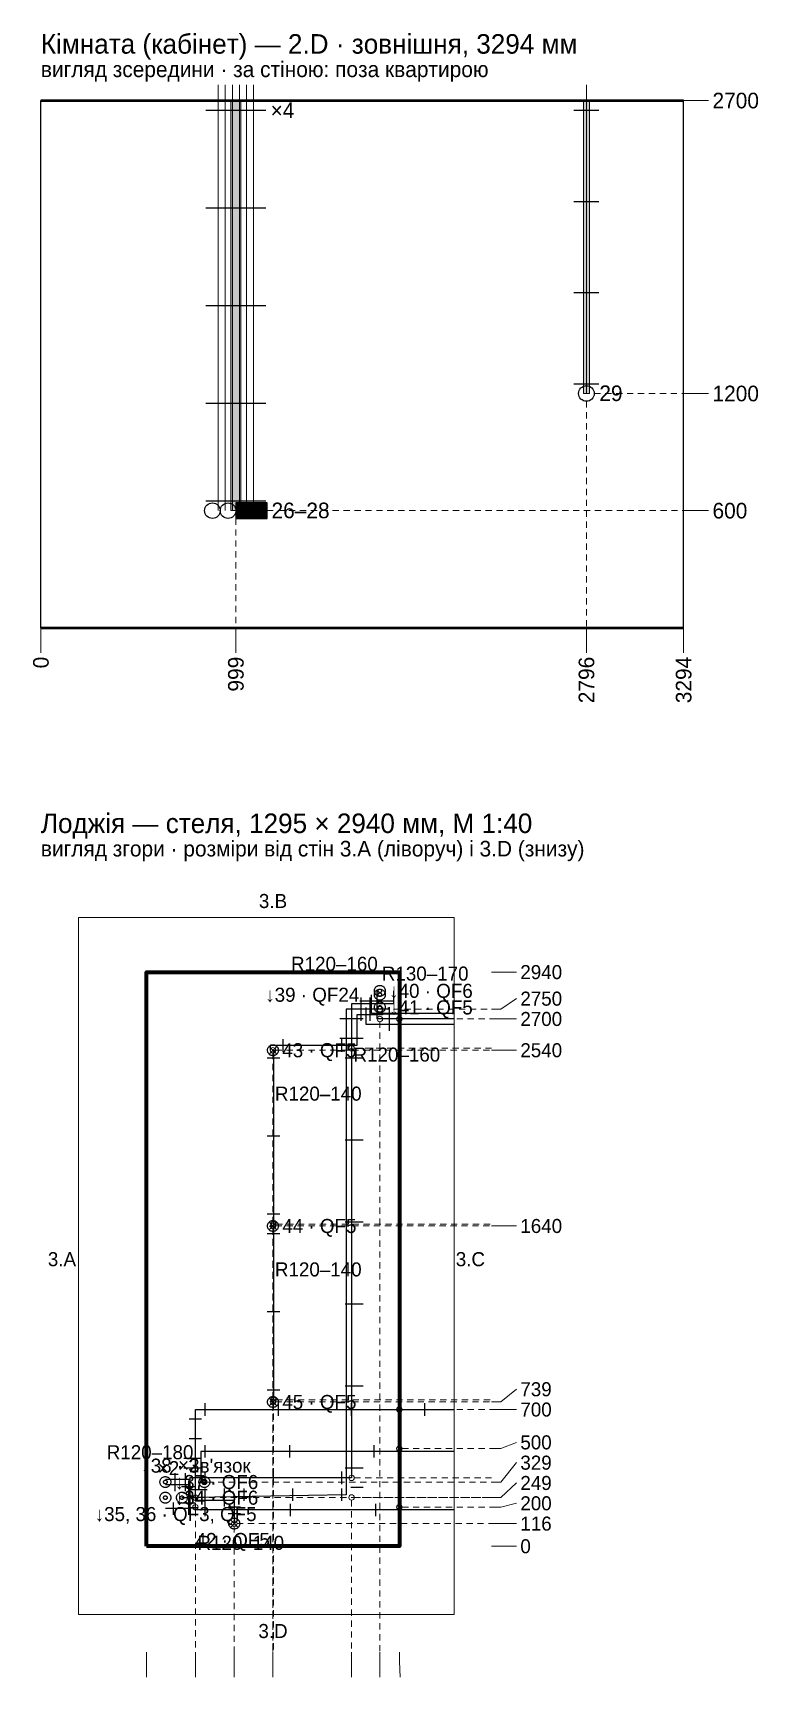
# Paper-space layout '07 Розгортки' of a CAD drawing. Header units: millimetres. Extents: x 0 to 841, y 0 to 594.
# Drawn here: x 391.2 to 484.1, y 143.1 to 353.6 of the extents above; entities that cross this region are included whole.
import ezdxf
from ezdxf.enums import TextEntityAlignment as Align

# ---------------------------------------------------------------- set-up
doc = ezdxf.new("R2010")
doc.units = ezdxf.units.MM
doc.linetypes.add('E_CABLE_DASH', pattern=[360, 240, -120])
for name, color, linetype in [('E-ELEV', 7, 'Continuous'), ('M-FIX', 7, 'Continuous'), ('W-CABLE-DEVICE', 1, 'E_CABLE_DASH'), ('W-CABLE-LIGHT', 1, 'E_CABLE_DASH'), ('W-CABLE-LOW', 1, 'E_CABLE_DASH'), ('W-CABLE-SOCKET', 1, 'E_CABLE_DASH')]:
    doc.layers.add(name, color=color, linetype=linetype)
doc.styles.add('PLEX_LIGHT', font='IBMPlexSans-Light.ttf')

psp = doc.layouts.new('07 Розгортки')

# ---------------------------------------------------------------- hatches: boundary and pattern name
at = {"layer": 'E-ELEV', "true_color": 0xe4ded3}
h = psp.add_hatch(color=7, dxfattribs=at)
h.dxf.hatch_style = 1
h.paths.add_polyline_path([(416.6, 292.47), (417.85, 292.47), (417.85, 344.97), (416.6, 344.97)])
h = psp.add_hatch(color=7, dxfattribs=at)
h.dxf.hatch_style = 1
h.paths.add_polyline_path([(416.6, 292.47), (417.85, 292.47), (417.85, 344.97), (416.6, 344.97)])
h = psp.add_hatch(color=7, dxfattribs=at)
h.dxf.hatch_style = 1
h.paths.add_polyline_path([(461.78, 307.47), (462.53, 307.47), (462.53, 344.97), (461.78, 344.97)])
at = {"layer": 'E-ELEV', "true_color": 0xffffff}
h = psp.add_hatch(color=7, dxfattribs=at)
h.dxf.hatch_style = 1
h.paths.add_polyline_path([(417.23, 291.47), (419.23, 291.47), (419.23, 293.47), (417.23, 293.47)])
h = psp.add_hatch(color=7, dxfattribs=at)
h.dxf.hatch_style = 1
h.paths.add_polyline_path([(419.23, 291.47), (421.23, 291.47), (421.23, 293.47), (419.23, 293.47)])

# ---------------------------------------------------------------- linework, layer by layer
at = {"layer": 'E-ELEV', "lineweight": 15, "true_color": 0xd4a72c}
for p, q in [((414.98, 292.47), (414.98, 346.97)), ((415.88, 292.47), (415.88, 346.97)), ((416.78, 292.47), (416.78, 346.97)), ((417.68, 292.47), (417.68, 346.97)), ((462.15, 307.47), (462.15, 346.97))]:
    psp.add_line(p, q, dxfattribs=at)
at = {"layer": 'E-ELEV', "lineweight": 15, "true_color": 0x76b7b2}
for p, q in [((418.58, 292.47), (418.58, 346.97)), ((419.48, 292.47), (419.48, 346.97))]:
    psp.add_line(p, q, dxfattribs=at)
at = {"layer": 'E-ELEV', "lineweight": 50, "true_color": 0x29251f}
for p, q in [((392.25, 344.97), (474.6, 344.97)), ((392.25, 277.47), (474.6, 277.47))]:
    psp.add_line(p, q, dxfattribs=at)
at = {"layer": 'E-ELEV', "lineweight": 25, "true_color": 0x29251f}
for p, q in [((392.25, 277.47), (392.25, 344.97)), ((474.6, 277.47), (474.6, 344.97))]:
    psp.add_line(p, q, dxfattribs=at)
at = {"layer": 'E-ELEV', "lineweight": 25, "true_color": 0x29251f, "transparency": 33554559}
for p, q in [((413.38, 343.72), (421.08, 343.72)), ((460.55, 343.72), (463.75, 343.72)), ((413.38, 331.22), (421.08, 331.22)), ((460.55, 332.05), (463.75, 332.05)), ((460.55, 320.38), (463.75, 320.38)), ((413.38, 318.72), (421.08, 318.72)), ((460.55, 308.72), (463.75, 308.72)), ((413.38, 306.22), (421.08, 306.22)), ((413.38, 293.72), (421.08, 293.72))]:
    psp.add_line(p, q, dxfattribs=at)
at = {"layer": 'E-ELEV', "lineweight": 13, "true_color": 0x29251f}
for p, q in [((474.6, 344.97), (475.8, 344.97)), ((475.8, 344.97), (477.8, 344.97)), ((474.6, 307.47), (475.8, 307.47)), ((475.8, 307.47), (477.8, 307.47)), ((474.6, 292.47), (475.8, 292.47)), ((475.8, 292.47), (477.8, 292.47)), ((392.25, 277.47), (392.25, 276.27)), ((392.25, 276.27), (392.25, 274.27)), ((417.23, 277.47), (417.23, 276.27)), ((417.23, 276.27), (417.23, 274.27)), ((462.15, 277.47), (462.15, 276.27)), ((462.15, 276.27), (462.15, 274.27)), ((474.6, 277.47), (474.6, 276.27)), ((474.6, 276.27), (474.6, 274.27)), ((449.98, 233.4), (451.18, 233.4)), ((451.18, 233.4), (453.18, 233.4)), ((451.18, 228.65), (453.18, 230)), ((449.98, 228.65), (451.18, 228.65)), ((449.98, 227.4), (451.18, 227.4)), ((451.18, 227.4), (453.18, 227.4)), ((449.98, 223.4), (451.18, 223.4)), ((451.18, 223.4), (453.18, 223.4)), ((449.98, 200.9), (451.18, 200.9)), ((451.18, 200.9), (453.18, 200.9)), ((451.18, 178.37), (453.18, 180)), ((449.98, 178.37), (451.18, 178.37)), ((449.98, 177.4), (451.18, 177.4)), ((451.18, 177.4), (453.18, 177.4)), ((451.18, 172.4), (453.18, 173.2)), ((449.98, 172.4), (451.18, 172.4)), ((451.18, 168.12), (453.18, 170.6)), ((449.98, 168.12), (451.18, 168.12)), ((451.18, 166.12), (453.18, 168)), ((449.98, 166.12), (451.18, 166.12)), ((449.98, 164.9), (451.18, 164.9)), ((451.18, 164.9), (453.18, 165.4)), ((449.98, 162.8), (451.18, 162.8)), ((451.18, 162.8), (453.18, 162.8)), ((449.98, 159.9), (451.18, 159.9)), ((451.18, 159.9), (453.18, 159.9)), ((405.8, 146.35), (405.8, 145.15)), ((412.05, 146.35), (412.05, 145.15)), ((417.03, 146.35), (417.03, 145.15)), ((421.98, 146.35), (421.98, 145.15)), ((432.05, 146.35), (432.05, 145.15)), ((435.68, 146.35), (435.68, 145.15)), ((438.18, 146.35), (438.18, 145.15)), ((405.8, 145.15), (405.8, 143.15)), ((412.05, 145.15), (412.05, 143.15)), ((417.03, 145.15), (417.03, 143.15)), ((421.98, 145.15), (421.98, 143.15)), ((432.05, 145.15), (432.05, 143.15)), ((435.68, 145.15), (435.68, 143.15)), ((438.18, 145.15), (438.28, 143.15))]:
    psp.add_line(p, q, dxfattribs=at)
at = {"layer": 'E-ELEV', "lineweight": 13, "true_color": 0x9a9288}
for p, q in [((463.15, 307.47), (463.95, 307.47)), ((464.55, 307.47), (465.35, 307.47)), ((465.95, 307.47), (466.75, 307.47)), ((467.35, 307.47), (468.15, 307.47)), ((468.75, 307.47), (469.55, 307.47)), ((470.15, 307.47), (470.95, 307.47)), ((471.55, 307.47), (472.35, 307.47)), ((472.95, 307.47), (473.75, 307.47)), ((474.35, 307.47), (474.6, 307.47)), ((462.15, 306.47), (462.15, 305.67)), ((462.15, 305.07), (462.15, 304.27)), ((462.15, 303.67), (462.15, 302.87)), ((462.15, 302.27), (462.15, 301.47)), ((462.15, 300.87), (462.15, 300.07)), ((462.15, 299.47), (462.15, 298.67)), ((462.15, 298.07), (462.15, 297.27)), ((462.15, 296.67), (462.15, 295.87)), ((462.15, 295.27), (462.15, 294.47)), ((462.15, 293.87), (462.15, 293.07)), ((417.23, 291.47), (417.23, 290.67)), ((417.23, 291.47), (417.23, 290.67)), ((417.23, 291.47), (417.23, 290.67)), ((421.23, 292.47), (422.03, 292.47)), ((421.23, 292.47), (422.03, 292.47)), ((421.23, 292.47), (422.03, 292.47)), ((422.63, 292.47), (423.43, 292.47)), ((422.63, 292.47), (423.43, 292.47)), ((422.63, 292.47), (423.43, 292.47)), ((424.03, 292.47), (424.83, 292.47)), ((424.03, 292.47), (424.83, 292.47)), ((424.03, 292.47), (424.83, 292.47)), ((425.43, 292.47), (426.23, 292.47)), ((425.43, 292.47), (426.23, 292.47)), ((425.43, 292.47), (426.23, 292.47)), ((426.83, 292.47), (427.63, 292.47)), ((426.83, 292.47), (427.63, 292.47)), ((426.83, 292.47), (427.63, 292.47)), ((428.23, 292.47), (429.03, 292.47)), ((428.23, 292.47), (429.03, 292.47)), ((428.23, 292.47), (429.03, 292.47)), ((429.63, 292.47), (430.43, 292.47)), ((429.63, 292.47), (430.43, 292.47)), ((429.63, 292.47), (430.43, 292.47)), ((431.03, 292.47), (431.83, 292.47)), ((431.03, 292.47), (431.83, 292.47)), ((431.03, 292.47), (431.83, 292.47)), ((432.43, 292.47), (433.23, 292.47)), ((432.43, 292.47), (433.23, 292.47)), ((432.43, 292.47), (433.23, 292.47)), ((433.83, 292.47), (434.63, 292.47)), ((433.83, 292.47), (434.63, 292.47)), ((433.83, 292.47), (434.63, 292.47)), ((435.23, 292.47), (436.03, 292.47)), ((435.23, 292.47), (436.03, 292.47)), ((435.23, 292.47), (436.03, 292.47)), ((436.63, 292.47), (437.43, 292.47)), ((436.63, 292.47), (437.43, 292.47)), ((436.63, 292.47), (437.43, 292.47)), ((438.03, 292.47), (438.83, 292.47)), ((438.03, 292.47), (438.83, 292.47)), ((438.03, 292.47), (438.83, 292.47)), ((439.43, 292.47), (440.23, 292.47)), ((439.43, 292.47), (440.23, 292.47)), ((439.43, 292.47), (440.23, 292.47)), ((440.83, 292.47), (441.63, 292.47)), ((440.83, 292.47), (441.63, 292.47)), ((440.83, 292.47), (441.63, 292.47)), ((442.23, 292.47), (443.03, 292.47)), ((442.23, 292.47), (443.03, 292.47)), ((442.23, 292.47), (443.03, 292.47)), ((443.63, 292.47), (444.43, 292.47)), ((443.63, 292.47), (444.43, 292.47)), ((443.63, 292.47), (444.43, 292.47)), ((445.03, 292.47), (445.83, 292.47)), ((445.03, 292.47), (445.83, 292.47)), ((445.03, 292.47), (445.83, 292.47)), ((446.43, 292.47), (447.23, 292.47)), ((446.43, 292.47), (447.23, 292.47)), ((446.43, 292.47), (447.23, 292.47)), ((447.83, 292.47), (448.63, 292.47)), ((447.83, 292.47), (448.63, 292.47)), ((447.83, 292.47), (448.63, 292.47)), ((449.23, 292.47), (450.03, 292.47)), ((449.23, 292.47), (450.03, 292.47)), ((449.23, 292.47), (450.03, 292.47)), ((450.63, 292.47), (451.43, 292.47)), ((450.63, 292.47), (451.43, 292.47)), ((450.63, 292.47), (451.43, 292.47)), ((452.03, 292.47), (452.83, 292.47)), ((452.03, 292.47), (452.83, 292.47)), ((452.03, 292.47), (452.83, 292.47)), ((453.43, 292.47), (454.23, 292.47)), ((453.43, 292.47), (454.23, 292.47)), ((453.43, 292.47), (454.23, 292.47)), ((454.83, 292.47), (455.63, 292.47)), ((454.83, 292.47), (455.63, 292.47)), ((454.83, 292.47), (455.63, 292.47)), ((456.23, 292.47), (457.03, 292.47)), ((456.23, 292.47), (457.03, 292.47)), ((456.23, 292.47), (457.03, 292.47)), ((457.63, 292.47), (458.43, 292.47)), ((457.63, 292.47), (458.43, 292.47)), ((457.63, 292.47), (458.43, 292.47)), ((459.03, 292.47), (459.83, 292.47)), ((459.03, 292.47), (459.83, 292.47)), ((459.03, 292.47), (459.83, 292.47)), ((460.43, 292.47), (461.23, 292.47)), ((460.43, 292.47), (461.23, 292.47)), ((460.43, 292.47), (461.23, 292.47)), ((461.83, 292.47), (462.63, 292.47)), ((461.83, 292.47), (462.63, 292.47)), ((461.83, 292.47), (462.63, 292.47)), ((462.15, 292.47), (462.15, 291.67)), ((462.15, 291.07), (462.15, 290.27)), ((463.23, 292.47), (464.03, 292.47)), ((463.23, 292.47), (464.03, 292.47)), ((463.23, 292.47), (464.03, 292.47)), ((464.63, 292.47), (465.43, 292.47)), ((464.63, 292.47), (465.43, 292.47)), ((464.63, 292.47), (465.43, 292.47)), ((466.03, 292.47), (466.83, 292.47)), ((466.03, 292.47), (466.83, 292.47)), ((466.03, 292.47), (466.83, 292.47)), ((467.43, 292.47), (468.23, 292.47)), ((467.43, 292.47), (468.23, 292.47)), ((467.43, 292.47), (468.23, 292.47)), ((468.83, 292.47), (469.63, 292.47)), ((468.83, 292.47), (469.63, 292.47)), ((468.83, 292.47), (469.63, 292.47)), ((470.23, 292.47), (471.03, 292.47)), ((470.23, 292.47), (471.03, 292.47)), ((470.23, 292.47), (471.03, 292.47)), ((471.63, 292.47), (472.43, 292.47)), ((471.63, 292.47), (472.43, 292.47)), ((471.63, 292.47), (472.43, 292.47)), ((473.03, 292.47), (473.83, 292.47)), ((473.03, 292.47), (473.83, 292.47)), ((473.03, 292.47), (473.83, 292.47)), ((474.43, 292.47), (474.6, 292.47)), ((474.43, 292.47), (474.6, 292.47)), ((474.43, 292.47), (474.6, 292.47)), ((417.23, 290.07), (417.23, 289.27)), ((417.23, 290.07), (417.23, 289.27)), ((417.23, 290.07), (417.23, 289.27)), ((417.23, 288.67), (417.23, 287.87)), ((417.23, 288.67), (417.23, 287.87)), ((417.23, 288.67), (417.23, 287.87)), ((462.15, 289.67), (462.15, 288.87)), ((417.23, 287.27), (417.23, 286.47)), ((417.23, 287.27), (417.23, 286.47)), ((417.23, 287.27), (417.23, 286.47)), ((462.15, 288.27), (462.15, 287.47)), ((462.15, 286.87), (462.15, 286.07)), ((417.23, 285.87), (417.23, 285.07)), ((417.23, 285.87), (417.23, 285.07)), ((417.23, 285.87), (417.23, 285.07)), ((417.23, 284.47), (417.23, 283.67)), ((417.23, 284.47), (417.23, 283.67)), ((417.23, 284.47), (417.23, 283.67)), ((462.15, 285.47), (462.15, 284.67)), ((417.23, 283.07), (417.23, 282.27)), ((417.23, 283.07), (417.23, 282.27)), ((417.23, 283.07), (417.23, 282.27)), ((462.15, 284.07), (462.15, 283.27)), ((462.15, 282.67), (462.15, 281.87)), ((417.23, 281.67), (417.23, 280.87)), ((417.23, 281.67), (417.23, 280.87)), ((417.23, 281.67), (417.23, 280.87)), ((417.23, 280.27), (417.23, 279.47)), ((417.23, 280.27), (417.23, 279.47)), ((417.23, 280.27), (417.23, 279.47)), ((462.15, 281.27), (462.15, 280.47)), ((417.23, 278.87), (417.23, 278.07)), ((417.23, 278.87), (417.23, 278.07)), ((417.23, 278.87), (417.23, 278.07)), ((462.15, 279.87), (462.15, 279.07)), ((462.15, 278.47), (462.15, 277.67))]:
    psp.add_line(p, q, dxfattribs=at)
at = {"layer": 'E-ELEV', "lineweight": 13, "true_color": 0xd9d3c8}
for p, q in [((436.03, 228.65), (436.83, 228.65)), ((437.43, 228.65), (438.23, 228.65)), ((438.53, 227.4), (439.33, 227.4)), ((438.83, 228.65), (439.63, 228.65)), ((439.93, 227.4), (440.73, 227.4)), ((440.23, 228.65), (441.03, 228.65)), ((441.33, 227.4), (442.13, 227.4)), ((441.63, 228.65), (442.43, 228.65)), ((442.73, 227.4), (443.53, 227.4)), ((443.03, 228.65), (443.83, 228.65)), ((444.13, 227.4), (444.93, 227.4)), ((444.43, 228.65), (445.23, 228.65)), ((445.53, 227.4), (446.33, 227.4)), ((445.83, 228.65), (446.63, 228.65)), ((446.93, 227.4), (447.73, 227.4)), ((447.23, 228.65), (448.03, 228.65)), ((448.33, 227.4), (449.13, 227.4)), ((448.63, 228.65), (449.43, 228.65)), ((449.73, 227.4), (449.98, 227.4)), ((435.68, 227.05), (435.68, 226.25)), ((435.68, 225.65), (435.68, 224.85)), ((422.33, 223.4), (423.13, 223.4)), ((423.73, 223.4), (424.53, 223.4)), ((425.13, 223.4), (425.93, 223.4)), ((426.53, 223.4), (427.33, 223.4)), ((427.93, 223.4), (428.73, 223.4)), ((429.33, 223.4), (430.13, 223.4)), ((430.73, 223.4), (431.53, 223.4)), ((432.13, 223.4), (432.93, 223.4)), ((432.4, 223.65), (433.2, 223.65)), ((433.53, 223.4), (434.33, 223.4)), ((433.8, 223.65), (434.6, 223.65)), ((434.93, 223.4), (435.73, 223.4)), ((435.2, 223.65), (436, 223.65)), ((435.68, 224.25), (435.68, 223.45)), ((436.33, 223.4), (437.13, 223.4)), ((436.6, 223.65), (437.4, 223.65)), ((437.73, 223.4), (438.53, 223.4)), ((438, 223.65), (438.8, 223.65)), ((439.13, 223.4), (439.93, 223.4)), ((439.4, 223.65), (440.2, 223.65)), ((440.53, 223.4), (441.33, 223.4)), ((440.8, 223.65), (441.6, 223.65)), ((441.93, 223.4), (442.73, 223.4)), ((442.2, 223.65), (443, 223.65)), ((443.33, 223.4), (444.13, 223.4)), ((443.6, 223.65), (444.4, 223.65)), ((444.73, 223.4), (445.53, 223.4)), ((445, 223.65), (445.8, 223.65)), ((446.13, 223.4), (446.93, 223.4)), ((446.4, 223.65), (447.2, 223.65)), ((447.53, 223.4), (448.33, 223.4)), ((447.8, 223.65), (448.6, 223.65)), ((448.93, 223.4), (449.73, 223.4)), ((449.2, 223.65), (449.98, 223.65)), ((421.98, 223.05), (421.98, 222.25)), ((421.98, 221.65), (421.98, 220.85)), ((435.68, 222.85), (435.68, 222.05)), ((435.68, 221.45), (435.68, 220.65)), ((421.98, 220.25), (421.98, 219.45)), ((435.68, 220.05), (435.68, 219.25)), ((421.98, 218.85), (421.98, 218.05)), ((421.98, 217.45), (421.98, 216.65)), ((435.68, 218.65), (435.68, 217.85)), ((435.68, 217.25), (435.68, 216.45)), ((421.98, 216.05), (421.98, 215.25)), ((435.68, 215.85), (435.68, 215.05)), ((421.98, 214.65), (421.98, 213.85)), ((421.98, 213.25), (421.98, 212.45)), ((435.68, 214.45), (435.68, 213.65)), ((435.68, 213.05), (435.68, 212.25)), ((421.98, 211.85), (421.98, 211.05)), ((435.68, 211.65), (435.68, 210.85)), ((421.98, 210.45), (421.98, 209.65)), ((421.98, 209.05), (421.98, 208.25)), ((435.68, 210.25), (435.68, 209.45)), ((435.68, 208.85), (435.68, 208.05)), ((421.98, 207.65), (421.98, 206.85)), ((435.68, 207.45), (435.68, 206.65)), ((421.98, 206.25), (421.98, 205.45)), ((421.98, 204.85), (421.98, 204.05)), ((435.68, 206.05), (435.68, 205.25)), ((435.68, 204.65), (435.68, 203.85)), ((421.98, 203.45), (421.98, 202.65)), ((435.68, 203.25), (435.68, 202.45)), ((421.98, 202.05), (421.98, 201.25)), ((421.98, 200.65), (421.98, 199.85)), ((421.98, 200.55), (421.98, 199.75)), ((422.33, 200.9), (423.13, 200.9)), ((422.4, 201.15), (423.2, 201.15)), ((423.73, 200.9), (424.53, 200.9)), ((423.8, 201.15), (424.6, 201.15)), ((425.13, 200.9), (425.93, 200.9)), ((425.2, 201.15), (426, 201.15)), ((426.53, 200.9), (427.33, 200.9)), ((426.6, 201.15), (427.4, 201.15)), ((427.93, 200.9), (428.73, 200.9)), ((428, 201.15), (428.8, 201.15)), ((429.33, 200.9), (430.13, 200.9)), ((429.4, 201.15), (430.2, 201.15)), ((430.73, 200.9), (431.53, 200.9)), ((430.8, 201.15), (431.6, 201.15)), ((432.13, 200.9), (432.93, 200.9)), ((432.2, 201.15), (433, 201.15)), ((433.53, 200.9), (434.33, 200.9)), ((433.6, 201.15), (434.4, 201.15)), ((434.93, 200.9), (435.73, 200.9)), ((435, 201.15), (435.8, 201.15)), ((435.68, 201.85), (435.68, 201.05)), ((435.68, 200.45), (435.68, 199.65)), ((436.33, 200.9), (437.13, 200.9)), ((436.4, 201.15), (437.2, 201.15)), ((437.73, 200.9), (438.53, 200.9)), ((437.8, 201.15), (438.6, 201.15)), ((439.13, 200.9), (439.93, 200.9)), ((439.2, 201.15), (440, 201.15)), ((440.53, 200.9), (441.33, 200.9)), ((440.6, 201.15), (441.4, 201.15)), ((441.93, 200.9), (442.73, 200.9)), ((442, 201.15), (442.8, 201.15)), ((443.33, 200.9), (444.13, 200.9)), ((443.4, 201.15), (444.2, 201.15)), ((444.73, 200.9), (445.53, 200.9)), ((444.8, 201.15), (445.6, 201.15)), ((446.13, 200.9), (446.93, 200.9)), ((446.2, 201.15), (447, 201.15)), ((447.53, 200.9), (448.33, 200.9)), ((447.6, 201.15), (448.4, 201.15)), ((448.93, 200.9), (449.73, 200.9)), ((449, 201.15), (449.8, 201.15)), ((421.98, 199.25), (421.98, 198.45)), ((421.98, 199.15), (421.98, 198.35)), ((435.68, 199.05), (435.68, 198.25)), ((421.98, 197.85), (421.98, 197.05)), ((421.98, 197.75), (421.98, 196.95)), ((421.98, 196.45), (421.98, 195.65)), ((421.98, 196.35), (421.98, 195.55)), ((435.68, 197.65), (435.68, 196.85)), ((435.68, 196.25), (435.68, 195.45)), ((421.98, 195.05), (421.98, 194.25)), ((421.98, 194.95), (421.98, 194.15)), ((421.98, 193.65), (421.98, 192.85)), ((435.68, 194.85), (435.68, 194.05)), ((421.98, 193.55), (421.98, 192.75)), ((421.98, 192.25), (421.98, 191.45)), ((421.98, 192.15), (421.98, 191.35)), ((435.68, 193.45), (435.68, 192.65)), ((435.68, 192.05), (435.68, 191.25)), ((421.98, 190.85), (421.98, 190.05)), ((421.98, 190.75), (421.98, 189.95)), ((421.98, 189.45), (421.98, 188.65)), ((435.68, 190.65), (435.68, 189.85)), ((421.98, 189.35), (421.98, 188.55)), ((421.98, 188.05), (421.98, 187.25)), ((421.98, 187.95), (421.98, 187.15)), ((435.68, 189.25), (435.68, 188.45)), ((435.68, 187.85), (435.68, 187.05)), ((421.98, 186.65), (421.98, 185.85)), ((421.98, 186.55), (421.98, 185.75)), ((421.98, 185.25), (421.98, 184.45)), ((435.68, 186.45), (435.68, 185.65)), ((421.98, 185.15), (421.98, 184.35)), ((421.98, 183.85), (421.98, 183.05)), ((421.98, 183.75), (421.98, 182.95)), ((435.68, 185.05), (435.68, 184.25)), ((435.68, 183.65), (435.68, 182.85)), ((421.98, 182.45), (421.98, 181.65)), ((421.98, 182.35), (421.98, 181.55)), ((421.98, 181.05), (421.98, 180.25)), ((435.68, 182.25), (435.68, 181.45)), ((421.98, 180.95), (421.98, 180.15)), ((421.98, 179.65), (421.98, 178.85)), ((421.98, 179.55), (421.98, 178.75)), ((435.68, 180.85), (435.68, 180.05)), ((435.68, 179.45), (435.68, 178.65)), ((421.98, 178.25), (421.98, 177.45)), ((421.98, 178.15), (421.98, 177.35)), ((421.98, 178.02), (421.98, 177.22)), ((421.98, 178.02), (421.98, 177.22)), ((421.98, 176.85), (421.98, 176.05)), ((422.05, 178.3), (422.05, 177.5)), ((422.05, 176.9), (422.05, 176.1)), ((422.33, 178.37), (423.13, 178.37)), ((422.4, 178.65), (423.2, 178.65)), ((423.73, 178.37), (424.53, 178.37)), ((423.8, 178.65), (424.6, 178.65)), ((425.13, 178.37), (425.93, 178.37)), ((425.2, 178.65), (426, 178.65)), ((426.53, 178.37), (427.33, 178.37)), ((426.6, 178.65), (427.4, 178.65)), ((427.93, 178.37), (428.73, 178.37)), ((428, 178.65), (428.8, 178.65)), ((429.33, 178.37), (430.13, 178.37)), ((429.4, 178.65), (430.2, 178.65)), ((430.73, 178.37), (431.53, 178.37)), ((430.8, 178.65), (431.6, 178.65)), ((432.13, 178.37), (432.93, 178.37)), ((432.2, 178.65), (433, 178.65)), ((433.53, 178.37), (434.33, 178.37)), ((433.6, 178.65), (434.4, 178.65)), ((434.93, 178.37), (435.73, 178.37)), ((435, 178.65), (435.8, 178.65)), ((435.68, 178.05), (435.68, 177.25)), ((436.33, 178.37), (437.13, 178.37)), ((436.4, 178.65), (437.2, 178.65)), ((437.73, 178.37), (438.53, 178.37)), ((437.8, 178.65), (438.6, 178.65)), ((438.53, 177.4), (439.33, 177.4)), ((439.13, 178.37), (439.93, 178.37)), ((439.2, 178.65), (440, 178.65)), ((439.93, 177.4), (440.73, 177.4)), ((440.53, 178.37), (441.33, 178.37)), ((440.6, 178.65), (441.4, 178.65)), ((441.33, 177.4), (442.13, 177.4)), ((441.93, 178.37), (442.73, 178.37)), ((442, 178.65), (442.8, 178.65)), ((442.73, 177.4), (443.53, 177.4)), ((443.33, 178.37), (444.13, 178.37)), ((443.4, 178.65), (444.2, 178.65)), ((444.13, 177.4), (444.93, 177.4)), ((444.73, 178.37), (445.53, 178.37)), ((444.8, 178.65), (445.6, 178.65)), ((445.53, 177.4), (446.33, 177.4)), ((446.13, 178.37), (446.93, 178.37)), ((446.2, 178.65), (447, 178.65)), ((446.93, 177.4), (447.73, 177.4)), ((447.53, 178.37), (448.33, 178.37)), ((447.6, 178.65), (448.4, 178.65)), ((448.33, 177.4), (449.13, 177.4)), ((448.93, 178.37), (449.73, 178.37)), ((449, 178.65), (449.8, 178.65)), ((449.73, 177.4), (449.98, 177.4)), ((421.98, 176.75), (421.98, 175.95)), ((421.98, 176.62), (421.98, 175.82)), ((421.98, 176.62), (421.98, 175.82)), ((421.98, 175.45), (421.98, 174.65)), ((421.98, 175.35), (421.98, 174.55)), ((421.98, 175.22), (421.98, 174.42)), ((421.98, 175.22), (421.98, 174.42)), ((422.05, 175.5), (422.05, 174.7)), ((435.68, 176.65), (435.68, 175.85)), ((435.68, 175.25), (435.68, 174.45)), ((421.98, 174.05), (421.98, 173.25)), ((421.98, 173.95), (421.98, 173.15)), ((421.98, 173.82), (421.98, 173.02)), ((421.98, 173.82), (421.98, 173.02)), ((421.98, 172.65), (421.98, 171.85)), ((422.05, 174.1), (422.05, 173.3)), ((422.05, 172.7), (422.05, 171.9)), ((435.68, 173.85), (435.68, 173.05)), ((421.98, 172.55), (421.98, 171.75)), ((421.98, 172.42), (421.98, 171.62)), ((421.98, 172.42), (421.98, 171.62)), ((421.98, 171.25), (421.98, 170.45)), ((421.98, 171.15), (421.98, 170.35)), ((421.98, 171.02), (421.98, 170.22)), ((421.98, 171.02), (421.98, 170.22)), ((422.05, 171.3), (422.05, 170.5)), ((435.68, 172.45), (435.68, 171.65)), ((435.68, 171.05), (435.68, 170.25)), ((438.53, 172.4), (439.33, 172.4)), ((439.93, 172.4), (440.73, 172.4)), ((441.33, 172.4), (442.13, 172.4)), ((442.73, 172.4), (443.53, 172.4)), ((444.13, 172.4), (444.93, 172.4)), ((445.53, 172.4), (446.33, 172.4)), ((446.93, 172.4), (447.73, 172.4)), ((448.33, 172.4), (449.13, 172.4)), ((449.73, 172.4), (449.98, 172.4)), ((421.98, 169.85), (421.98, 169.05)), ((421.98, 169.75), (421.98, 168.95)), ((421.98, 169.62), (421.98, 168.82)), ((421.98, 169.62), (421.98, 168.82)), ((421.98, 168.45), (421.98, 167.65)), ((422.05, 169.9), (422.05, 169.1)), ((422.05, 168.5), (422.05, 167.7)), ((432.4, 168.65), (433.2, 168.65)), ((433.8, 168.65), (434.6, 168.65)), ((435.2, 168.65), (436, 168.65)), ((435.68, 169.65), (435.68, 168.85)), ((436.6, 168.65), (437.4, 168.65)), ((438, 168.65), (438.8, 168.65)), ((439.4, 168.65), (440.2, 168.65)), ((440.8, 168.65), (441.6, 168.65)), ((442.2, 168.65), (443, 168.65)), ((443.6, 168.65), (444.4, 168.65)), ((445, 168.65), (445.8, 168.65)), ((446.4, 168.65), (447.2, 168.65)), ((447.8, 168.65), (448.6, 168.65)), ((449.2, 168.65), (449.98, 168.65)), ((413.55, 168.12), (414.35, 168.12)), ((414.95, 168.12), (415.75, 168.12)), ((416.35, 168.12), (417.15, 168.12)), ((417.75, 168.12), (418.55, 168.12)), ((419.15, 168.12), (419.95, 168.12)), ((420.55, 168.12), (421.35, 168.12)), ((421.95, 168.12), (422.75, 168.12)), ((421.98, 168.35), (421.98, 167.55)), ((421.98, 168.22), (421.98, 167.42)), ((421.98, 168.22), (421.98, 167.42)), ((421.98, 167.05), (421.98, 166.25)), ((421.98, 166.95), (421.98, 166.15)), ((421.98, 166.82), (421.98, 166.02)), ((421.98, 166.82), (421.98, 166.02)), ((422.05, 167.1), (422.05, 166.3)), ((423.35, 168.12), (424.15, 168.12)), ((424.75, 168.12), (425.55, 168.12)), ((426.15, 168.12), (426.95, 168.12)), ((427.55, 168.12), (428.35, 168.12)), ((428.95, 168.12), (429.75, 168.12)), ((430.35, 168.12), (431.15, 168.12)), ((431.75, 168.12), (432.55, 168.12)), ((433.15, 168.12), (433.95, 168.12)), ((434.55, 168.12), (435.35, 168.12)), ((435.68, 168.25), (435.68, 167.45)), ((435.68, 166.85), (435.68, 166.05)), ((435.95, 168.12), (436.75, 168.12)), ((437.35, 168.12), (438.15, 168.12)), ((438.75, 168.12), (439.55, 168.12)), ((440.15, 168.12), (440.95, 168.12)), ((441.55, 168.12), (442.35, 168.12)), ((442.95, 168.12), (443.75, 168.12)), ((444.35, 168.12), (445.15, 168.12)), ((445.75, 168.12), (446.55, 168.12)), ((447.15, 168.12), (447.95, 168.12)), ((448.55, 168.12), (449.35, 168.12)), ((449.95, 168.12), (449.98, 168.12)), ((412.05, 164.55), (412.05, 163.75)), ((412.4, 166.12), (413.2, 166.12)), ((413.8, 166.12), (414.6, 166.12)), ((415.2, 166.12), (416, 166.12)), ((416.6, 166.12), (417.4, 166.12)), ((418, 166.12), (418.8, 166.12)), ((419.4, 166.12), (420.2, 166.12)), ((420.8, 166.12), (421.6, 166.12)), ((421.98, 165.65), (421.98, 164.85)), ((421.98, 165.55), (421.98, 164.75)), ((421.98, 165.42), (421.98, 164.62)), ((421.98, 165.42), (421.98, 164.62)), ((421.98, 164.25), (421.98, 163.45)), ((422.05, 165.7), (422.05, 164.9)), ((422.05, 164.3), (422.05, 163.5)), ((422.2, 166.12), (423, 166.12)), ((423.6, 166.12), (424.4, 166.12)), ((425, 166.12), (425.8, 166.12)), ((426.4, 166.12), (427.2, 166.12)), ((427.8, 166.12), (428.6, 166.12)), ((429.2, 166.12), (430, 166.12)), ((430.6, 166.12), (431.4, 166.12)), ((432, 166.12), (432.8, 166.12)), ((432.05, 165.8), (432.05, 165)), ((432.05, 164.4), (432.05, 163.6)), ((432.4, 166.15), (433.2, 166.15)), ((433.4, 166.12), (434.2, 166.12)), ((433.8, 166.15), (434.6, 166.15)), ((434.8, 166.12), (435.6, 166.12)), ((435.2, 166.15), (436, 166.15)), ((435.68, 165.45), (435.68, 164.65)), ((436.2, 166.12), (437, 166.12)), ((436.6, 166.15), (437.4, 166.15)), ((437.6, 166.12), (438.4, 166.12)), ((438, 166.15), (438.8, 166.15)), ((438.53, 164.9), (439.33, 164.9)), ((439, 166.12), (439.8, 166.12)), ((439.4, 166.15), (440.2, 166.15)), ((439.93, 164.9), (440.73, 164.9)), ((440.4, 166.12), (441.2, 166.12)), ((440.8, 166.15), (441.6, 166.15)), ((441.33, 164.9), (442.13, 164.9)), ((441.8, 166.12), (442.6, 166.12)), ((442.2, 166.15), (443, 166.15)), ((442.73, 164.9), (443.53, 164.9)), ((443.2, 166.12), (444, 166.12)), ((443.6, 166.15), (444.4, 166.15)), ((444.13, 164.9), (444.93, 164.9)), ((444.6, 166.12), (445.4, 166.12)), ((445, 166.15), (445.8, 166.15)), ((445.53, 164.9), (446.33, 164.9)), ((446, 166.12), (446.8, 166.12)), ((446.4, 166.15), (447.2, 166.15)), ((446.93, 164.9), (447.73, 164.9)), ((447.4, 166.12), (448.2, 166.12)), ((447.8, 166.15), (448.6, 166.15)), ((448.33, 164.9), (449.13, 164.9)), ((448.8, 166.12), (449.6, 166.12)), ((449.2, 166.15), (449.98, 166.15)), ((449.73, 164.9), (449.98, 164.9)), ((412.05, 163.15), (412.05, 162.35)), ((417.03, 162.45), (417.03, 161.65)), ((417.03, 162.45), (417.03, 161.65)), ((417.38, 162.8), (418.18, 162.8)), ((418.78, 162.8), (419.58, 162.8)), ((420.18, 162.8), (420.98, 162.8)), ((421.58, 162.8), (422.38, 162.8)), ((421.98, 164.15), (421.98, 163.35)), ((421.98, 164.02), (421.98, 163.22)), ((421.98, 164.02), (421.98, 163.22)), ((421.98, 162.85), (421.98, 162.05)), ((421.98, 162.75), (421.98, 161.95)), ((421.98, 162.62), (421.98, 161.82)), ((421.98, 162.62), (421.98, 161.82)), ((422.05, 162.9), (422.05, 162.1)), ((422.98, 162.8), (423.78, 162.8)), ((424.38, 162.8), (425.18, 162.8)), ((425.78, 162.8), (426.58, 162.8)), ((427.18, 162.8), (427.98, 162.8)), ((428.58, 162.8), (429.38, 162.8)), ((429.98, 162.8), (430.78, 162.8)), ((431.38, 162.8), (432.18, 162.8)), ((432.05, 163), (432.05, 162.2)), ((432.78, 162.8), (433.58, 162.8)), ((434.18, 162.8), (434.98, 162.8)), ((435.58, 162.8), (436.38, 162.8)), ((435.68, 164.05), (435.68, 163.25)), ((435.68, 162.65), (435.68, 161.85)), ((436.98, 162.8), (437.78, 162.8)), ((438.38, 162.8), (439.18, 162.8)), ((439.78, 162.8), (440.58, 162.8)), ((441.18, 162.8), (441.98, 162.8)), ((442.58, 162.8), (443.38, 162.8)), ((443.98, 162.8), (444.78, 162.8)), ((445.38, 162.8), (446.18, 162.8)), ((446.78, 162.8), (447.58, 162.8)), ((448.18, 162.8), (448.98, 162.8)), ((449.58, 162.8), (449.98, 162.8)), ((412.05, 161.75), (412.05, 160.95)), ((412.05, 160.35), (412.05, 159.55)), ((417.03, 161.05), (417.03, 160.25)), ((417.03, 161.05), (417.03, 160.25)), ((421.98, 161.45), (421.98, 160.65)), ((421.98, 161.35), (421.98, 160.55)), ((421.98, 161.22), (421.98, 160.42)), ((421.98, 161.22), (421.98, 160.42)), ((421.98, 160.05), (421.98, 159.25)), ((422.05, 161.5), (422.05, 160.7)), ((422.05, 160.1), (422.05, 159.3)), ((432.05, 161.6), (432.05, 160.8)), ((432.05, 160.2), (432.05, 159.4)), ((435.68, 161.25), (435.68, 160.45)), ((412.05, 158.95), (412.05, 158.15)), ((417.03, 159.65), (417.03, 158.85)), ((417.03, 159.65), (417.03, 158.85)), ((417.03, 158.25), (417.03, 157.45)), ((417.03, 158.25), (417.03, 157.45)), ((421.98, 159.95), (421.98, 159.15)), ((421.98, 159.82), (421.98, 159.02)), ((421.98, 159.82), (421.98, 159.02)), ((421.98, 158.65), (421.98, 157.85)), ((421.98, 158.55), (421.98, 157.75)), ((421.98, 158.42), (421.98, 157.62)), ((421.98, 158.42), (421.98, 157.62)), ((422.05, 158.7), (422.05, 157.9)), ((432.05, 158.8), (432.05, 158)), ((435.68, 159.85), (435.68, 159.05)), ((435.68, 158.45), (435.68, 157.65)), ((412.05, 157.55), (412.05, 156.75)), ((412.05, 156.15), (412.05, 155.35)), ((417.03, 156.85), (417.03, 156.05)), ((417.03, 156.85), (417.03, 156.05)), ((421.98, 157.25), (421.98, 156.45)), ((421.98, 157.15), (421.98, 156.35)), ((421.98, 157.02), (421.98, 156.22)), ((421.98, 157.02), (421.98, 156.22)), ((421.98, 155.85), (421.98, 155.05)), ((422.05, 157.3), (422.05, 156.5)), ((422.05, 155.9), (422.05, 155.1)), ((432.05, 157.4), (432.05, 156.6)), ((432.05, 156), (432.05, 155.2)), ((435.68, 157.05), (435.68, 156.25)), ((412.05, 154.75), (412.05, 153.95)), ((417.03, 155.45), (417.03, 154.65)), ((417.03, 155.45), (417.03, 154.65)), ((417.03, 154.05), (417.03, 153.25)), ((417.03, 154.05), (417.03, 153.25)), ((421.98, 155.75), (421.98, 154.95)), ((421.98, 155.62), (421.98, 154.82)), ((421.98, 155.62), (421.98, 154.82)), ((421.98, 154.45), (421.98, 153.65)), ((421.98, 154.35), (421.98, 153.55)), ((421.98, 154.22), (421.98, 153.42)), ((421.98, 154.22), (421.98, 153.42)), ((422.05, 154.5), (422.05, 153.7)), ((432.05, 154.6), (432.05, 153.8)), ((435.68, 155.65), (435.68, 154.85)), ((435.68, 154.25), (435.68, 153.45)), ((412.05, 153.35), (412.05, 152.55)), ((412.05, 151.95), (412.05, 151.15)), ((417.03, 152.65), (417.03, 151.85)), ((417.03, 152.65), (417.03, 151.85)), ((421.98, 153.05), (421.98, 152.25)), ((421.98, 152.95), (421.98, 152.15)), ((421.98, 152.82), (421.98, 152.02)), ((421.98, 152.82), (421.98, 152.02)), ((421.98, 151.65), (421.98, 150.85)), ((422.05, 153.1), (422.05, 152.3)), ((422.05, 151.7), (422.05, 150.9)), ((432.05, 153.2), (432.05, 152.4)), ((432.05, 151.8), (432.05, 151)), ((435.68, 152.85), (435.68, 152.05)), ((412.05, 150.55), (412.05, 149.75)), ((417.03, 151.25), (417.03, 150.45)), ((417.03, 151.25), (417.03, 150.45)), ((417.03, 149.85), (417.03, 149.05)), ((417.03, 149.85), (417.03, 149.05)), ((421.98, 151.55), (421.98, 150.75)), ((421.98, 151.42), (421.98, 150.62)), ((421.98, 151.42), (421.98, 150.62)), ((421.98, 150.25), (421.98, 149.45)), ((421.98, 150.15), (421.98, 149.35)), ((421.98, 150.02), (421.98, 149.22)), ((421.98, 150.02), (421.98, 149.22)), ((422.05, 150.3), (422.05, 149.5)), ((432.05, 150.4), (432.05, 149.6)), ((435.68, 151.45), (435.68, 150.65)), ((435.68, 150.05), (435.68, 149.25)), ((412.05, 149.15), (412.05, 148.35)), ((412.05, 147.75), (412.05, 146.95)), ((417.03, 148.45), (417.03, 147.65)), ((417.03, 148.45), (417.03, 147.65)), ((421.98, 148.85), (421.98, 148.05)), ((421.98, 148.75), (421.98, 147.95)), ((421.98, 148.62), (421.98, 147.82)), ((421.98, 148.62), (421.98, 147.82)), ((421.98, 147.45), (421.98, 146.65)), ((421.98, 147.35), (421.98, 146.55)), ((422.05, 148.9), (422.05, 148.1)), ((422.05, 147.5), (422.05, 146.7)), ((432.05, 149), (432.05, 148.2)), ((432.05, 147.6), (432.05, 146.8)), ((435.68, 148.65), (435.68, 147.85)), ((412.05, 146.35), (412.05, 146.35)), ((417.03, 147.05), (417.03, 146.35)), ((417.03, 147.05), (417.03, 146.35)), ((421.98, 147.22), (421.98, 146.42)), ((421.98, 147.22), (421.98, 146.42)), ((435.68, 147.25), (435.68, 146.45))]:
    psp.add_line(p, q, dxfattribs=at)
at = {"layer": 'E-ELEV', "lineweight": 13, "true_color": 0x9a9288}
for points in [[(416.6, 292.47), (417.85, 292.47), (417.85, 344.97), (416.6, 344.97)], [(416.6, 292.47), (417.85, 292.47), (417.85, 344.97), (416.6, 344.97)], [(461.78, 307.47), (462.53, 307.47), (462.53, 344.97), (461.78, 344.97)]]:
    psp.add_lwpolyline(points, close=True, dxfattribs=at)
at = {"layer": 'E-ELEV', "lineweight": 25, "true_color": 0x29251f}
for points in [[(417.23, 291.47), (419.23, 291.47), (419.23, 293.47), (417.23, 293.47)], [(419.23, 291.47), (421.23, 291.47), (421.23, 293.47), (419.23, 293.47)]]:
    psp.add_lwpolyline(points, close=True, dxfattribs=at)
at = {"layer": 'E-ELEV', "lineweight": 13, "true_color": 0xd9d3c8}
psp.add_lwpolyline([(397.05, 151.15), (397.05, 240.4), (445.18, 240.4), (445.18, 151.15), (397.05, 151.15)], close=True, dxfattribs=at)
at = {"layer": 'E-ELEV', "lineweight": 70, "true_color": 0x29251f}
psp.add_lwpolyline([(405.8, 159.9), (405.8, 233.4), (438.18, 233.4), (438.18, 159.9)], close=True, dxfattribs=at)
at = {"layer": 'E-ELEV', "lineweight": 25, "true_color": 0x29251f}
for centre in [(462.15, 307.47), (414.23, 292.47), (416.23, 292.47)]:
    psp.add_circle(centre, 1, dxfattribs=at)
at = {"layer": 'E-ELEV', "lineweight": 13, "true_color": 0x9a9288}
for centre in [(435.68, 228.65), (435.68, 227.4), (438.18, 227.4), (421.98, 223.4), (421.98, 223.4), (432.05, 223.65), (421.98, 200.9), (421.98, 200.9), (422.05, 201.15), (422.05, 178.65), (422.05, 178.65), (421.98, 178.37), (421.98, 178.37), (421.98, 178.37), (438.18, 177.4), (438.18, 172.4), (413.2, 168.12), (432.05, 168.65), (412.05, 166.12), (432.05, 166.15), (432.05, 166.15), (412.05, 164.9), (438.18, 164.9), (417.03, 162.8), (417.03, 162.8), (417.03, 162.8)]:
    psp.add_circle(centre, 0.35, dxfattribs=at)
at = {"layer": 'M-FIX', "lineweight": 25, "true_color": 0x29251f}
for p, q in [((437.53, 229.69), (433.13, 229.69)), ((433.3, 227.15), (433.3, 230.15)), ((434.43, 227.15), (434.43, 230.15)), ((433.55, 227.4), (430.55, 227.4)), ((438.23, 228.02), (435.23, 228.02)), ((436.93, 225.9), (436.93, 228.9)), ((423.3, 223.2), (423.3, 224.8)), ((433.55, 224.9), (430.55, 224.9)), ((430.8, 223.2), (430.8, 224.8)), ((422.85, 222.4), (421.25, 222.4)), ((433.55, 222.4), (431.25, 222.4)), ((422.85, 212.4), (421.25, 212.4)), ((433.55, 211.9), (431.25, 211.9)), ((422.85, 202.4), (421.25, 202.4)), ((433.55, 201.4), (431.25, 201.4)), ((422.85, 199.9), (421.25, 199.9)), ((422.85, 189.9), (421.25, 189.9)), ((433.55, 190.9), (431.25, 190.9)), ((422.85, 179.9), (421.25, 179.9)), ((433.55, 180.4), (431.25, 180.4)), ((413.3, 176.6), (413.3, 178.2)), ((422.68, 176.6), (422.68, 178.2)), ((432.05, 176.6), (432.05, 178.2)), ((441.43, 176.6), (441.43, 178.2)), ((412.85, 176.15), (411.25, 176.15)), ((412.85, 173.65), (411.25, 173.65)), ((413.3, 171.25), (413.3, 172.85)), ((424.14, 171.25), (424.14, 172.85)), ((434.97, 171.25), (434.97, 172.85)), ((412.85, 171.15), (410.55, 171.15)), ((409.45, 166.97), (409.45, 169.27)), ((412.85, 169.9), (410.55, 169.9)), ((410.8, 166.97), (410.8, 169.27)), ((413.3, 167.85), (413.3, 169.45)), ((422.05, 167.85), (422.05, 169.45)), ((430.8, 167.85), (430.8, 169.45)), ((433.55, 169.9), (431.25, 169.9)), ((411.19, 163.92), (411.19, 168.32)), ((413.55, 167.12), (411.25, 167.12)), ((413.3, 165), (413.3, 167.3)), ((415.78, 165), (415.78, 167.3)), ((418.28, 165.7), (418.28, 167.3)), ((424.54, 165.7), (424.54, 167.3)), ((430.8, 165.7), (430.8, 167.3)), ((433.55, 167.4), (431.95, 167.4)), ((409.26, 163.92), (409.26, 165.52)), ((413.3, 163.75), (413.3, 165.35)), ((417.83, 164.9), (416.23, 164.9)), ((424.24, 163.75), (424.24, 165.35)), ((435.18, 163.75), (435.18, 165.35)), ((417.83, 164.05), (416.23, 164.05))]:
    psp.add_line(p, q, dxfattribs=at)
at = {"layer": 'W-CABLE-DEVICE', "lineweight": 25, "true_color": 0x3f6fb5}
psp.add_lwpolyline([(445.18, 228.1), (434.63, 228.1), (434.63, 230.5)], dxfattribs=at)
for radius in [0.7, 0.233]:
    psp.add_circle((435.68, 230.5), radius, dxfattribs=at)
at = {"layer": 'W-CABLE-LIGHT', "lineweight": 13, "true_color": 0xc9845c}
for p, q in [((421.49, 222.91), (422.47, 223.89)), ((421.49, 223.89), (422.47, 222.91)), ((421.49, 200.41), (422.47, 201.39)), ((421.49, 201.39), (422.47, 200.41)), ((421.49, 177.88), (422.47, 178.86)), ((421.49, 178.86), (422.47, 177.88)), ((416.54, 162.31), (417.52, 163.29)), ((416.54, 163.29), (417.52, 162.31))]:
    psp.add_line(p, q, dxfattribs=at)
at = {"layer": 'W-CABLE-LIGHT', "lineweight": 25, "true_color": 0xc9845c}
for points in [[(436.73, 228.88), (436.73, 228.65), (431.35, 228.65), (431.35, 166.5), (412.05, 166.15), (412.05, 167.52), (410.32, 167.52)], [(436.03, 228.88), (436.03, 227.95), (432.75, 227.95), (432.75, 224), (421.63, 224), (421.63, 223.4)], [(445.18, 226.7), (433.93, 226.7), (433.93, 228.88)], [(422.33, 223.4), (422.33, 223.3), (422.05, 223.3), (422.05, 200.8), (421.63, 200.8), (421.63, 200.9)], [(422.33, 200.9), (422.33, 201.5), (422.05, 201.5), (422.05, 178.65), (421.98, 178.65), (421.98, 178.37)], [(410.32, 166.82), (412.05, 166.12), (412.05, 165.8), (417.03, 165.8), (417.03, 162.8)]]:
    psp.add_lwpolyline(points, dxfattribs=at)
at = {"layer": 'W-CABLE-LIGHT', "lineweight": 25, "true_color": 0xd4a72c}
for points in [[(410.32, 166.12), (412.05, 166.12), (412.05, 177.4), (445.18, 177.4)], [(445.18, 164.55), (412.05, 164.55), (412.05, 165.42), (410.32, 165.42)]]:
    psp.add_lwpolyline(points, dxfattribs=at)
at = {"layer": 'W-CABLE-LIGHT', "lineweight": 25, "true_color": 0xc9845c}
for centre, radius in [((435.68, 228.88), 0.7), ((435.68, 228.88), 0.233), ((421.98, 223.4), 0.7), ((421.98, 200.9), 0.7), ((421.98, 178.37), 0.7), ((417.03, 162.8), 0.7)]:
    psp.add_circle(centre, radius, dxfattribs=at)
at = {"layer": 'W-CABLE-LIGHT', "lineweight": 25, "true_color": 0xd4a72c}
for radius in [0.7, 0.233]:
    psp.add_circle((410.32, 166.12), radius, dxfattribs=at)
at = {"layer": 'W-CABLE-LOW', "lineweight": 25, "true_color": 0x29251f}
psp.add_lwpolyline([(445.18, 172.05), (412.75, 172.05), (412.75, 168.12), (413.2, 168.12)], dxfattribs=at)
for radius in [0.7, 0.233]:
    psp.add_circle((413.2, 168.12), radius, dxfattribs=at)
at = {"layer": 'W-CABLE-SOCKET', "lineweight": 25, "true_color": 0x7f7fc9}
for points in [[(437.43, 231), (437.43, 229.35), (432.05, 229.35), (432.05, 168.65), (411.35, 168.65), (411.35, 167.77), (408.2, 167.77)], [(445.18, 227.4), (435.33, 227.4), (435.33, 231)], [(408.2, 168.47), (411.35, 168.47), (411.35, 164.72), (408.2, 164.72)]]:
    psp.add_lwpolyline(points, dxfattribs=at)
for centre, radius in [((435.68, 231), 0.7), ((435.68, 231), 0.233), ((408.2, 168.12), 0.7), ((408.2, 166.12), 0.7), ((408.2, 168.12), 0.233), ((408.2, 166.12), 0.233)]:
    psp.add_circle(centre, radius, dxfattribs=at)

# ---------------------------------------------------------------- texts
at = {"layer": 'E-ELEV', "true_color": 0x29251f, "style": 'PLEX_LIGHT'}
for s, height, p in [('Кімната (кабінет) — 2.D · зовнішня, 3294 мм', 2.5, (392.25, 352.22)), ('вигляд зсередини · за стіною: поза квартирою', 2, (392.25, 348.97)), ('2700', 2, (478.3, 344.97)), ('×4', 2, (421.68, 343.72)), ('29', 2, (463.8, 307.5)), ('1200', 2, (478.3, 307.47)), ('26–28', 2, (421.8, 292.5)), ('600', 2, (478.3, 292.47)), ('Лоджія — стеля, 1295 × 2940 мм, М 1:40', 2.5, (392.25, 252.45)), ('вигляд згори · розміри від стін 3.A (ліворуч) і 3.D (знизу)', 2, (392.25, 249.2)), ('2940', 1.8, (453.68, 233.4)), ('2750', 1.8, (453.68, 230)), ('2700', 1.8, (453.68, 227.4)), ('2540', 1.8, (453.68, 223.4)), ('1640', 1.8, (453.68, 200.9)), ('739', 1.8, (453.68, 180)), ('700', 1.8, (453.68, 177.4)), ('500', 1.8, (453.68, 173.2)), ('329', 1.8, (453.68, 170.6)), ('249', 1.8, (453.68, 168)), ('200', 1.8, (453.68, 165.4)), ('116', 1.8, (453.68, 162.8)), ('0', 1.8, (453.68, 159.9))]:
    psp.add_text(s, height=height, dxfattribs=at).set_placement(p, align=Align.MIDDLE_LEFT)
for s, p in [('0', (392.25, 273.77)), ('999', (417.23, 273.77)), ('2796', (462.15, 273.77)), ('3294', (474.6, 273.77))]:
    psp.add_text(s, height=2, rotation=90, dxfattribs=at).set_placement(p, align=Align.MIDDLE_RIGHT)
at = {"layer": 'E-ELEV', "true_color": 0x9a9288, "style": 'PLEX_LIGHT'}
for s, p in [('3.B', (421.99, 242.5)), ('3.A', (394.95, 196.65)), ('3.C', (447.28, 196.65)), ('3.D', (421.99, 149.05))]:
    psp.add_text(s, height=1.8, dxfattribs=at).set_placement(p, align=Align.MIDDLE_CENTER)
at = {"layer": 'M-FIX', "true_color": 0x29251f, "style": 'PLEX_LIGHT'}
for s, p in [('R120–160', (429.86, 234.46)), ('R130–170', (441.49, 233.21)), ('R120–160', (437.86, 222.84)), ('R120–140', (427.79, 217.84)), ('R120–140', (427.79, 195.34)), ('R120–180', (406.24, 171.94)), ('×2', (408.6, 169.9)), ('×2', (411.19, 170.27)), ('R120–140', (417.86, 160.34))]:
    psp.add_text(s, height=1.8, dxfattribs=at).set_placement(p, align=Align.MIDDLE_CENTER)
at = {"layer": 'W-CABLE-DEVICE', "true_color": 0x29251f, "style": 'PLEX_LIGHT'}
psp.add_text('↓39 · QF24', height=1.8, dxfattribs=at).set_placement((421, 230.5), align=Align.MIDDLE_LEFT)
at = {"layer": 'W-CABLE-LIGHT', "true_color": 0x29251f, "style": 'PLEX_LIGHT'}
for s, p in [('↓41 · QF5', (436.88, 228.88)), ('43 · QF5', (423.18, 223.4)), ('44 · QF5', (423.18, 200.9)), ('45 · QF5', (423.18, 178.37)), ('↓35, 36 · QF3, QF5', (399.15, 164.02)), ('42 · QF5', (412.08, 160.7))]:
    psp.add_text(s, height=1.8, dxfattribs=at).set_placement(p, align=Align.MIDDLE_LEFT)
at = {"layer": 'W-CABLE-LOW', "true_color": 0x29251f, "style": 'PLEX_LIGHT'}
psp.add_text("↓38 · Зв'язок", height=1.8, dxfattribs=at).set_placement((405.12, 170.22), align=Align.MIDDLE_LEFT)
at = {"layer": 'W-CABLE-SOCKET', "true_color": 0x29251f, "style": 'PLEX_LIGHT'}
for s, p in [('↓40 · QF6', (436.88, 231)), ('↓37 · QF6', (409.4, 168.12)), ('↓34 · QF6', (409.4, 166.12))]:
    psp.add_text(s, height=1.8, dxfattribs=at).set_placement(p, align=Align.MIDDLE_LEFT)

doc.saveas('drawing.dxf')
